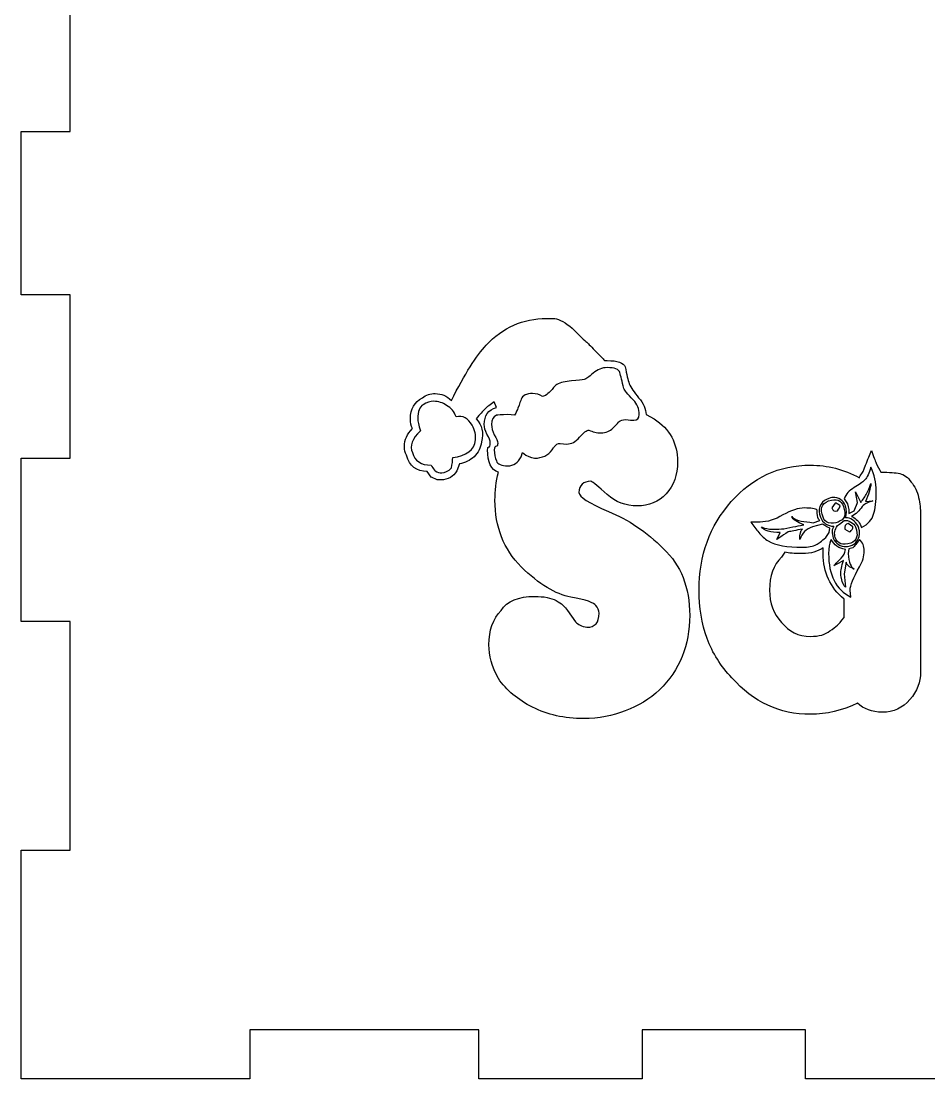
# Model space of a CAD drawing. Extents: x -175 to 628, y 17 to 881.
# Drawn here: x -175.2 to -57.1, y 284.5 to 422.1 of the extents above; entities that cross this region are included whole.
import ezdxf

# ---------------------------------------------------------------- set-up
doc = ezdxf.new("R2010")
doc.units = 0
doc.layers.add('Layer_1', color=7, linetype='CONTINUOUS')

msp = doc.modelspace()

# ---------------------------------------------------------------- linework, layer by layer
at = {"layer": 'Layer_1', "color": 7}
for points in [[(-51.896806, 284.464287), (-73.156649, 284.464287), (-73.156649, 290.84224), (-94.416491, 290.84224), (-94.416491, 284.464287), (-115.676337, 284.464287), (-115.676337, 290.84224), (-145.440116, 290.84224), (-145.440116, 284.464287), (-175.203896, 284.464287), (-175.203896, 314.228066), (-168.825943, 314.228066), (-168.825943, 343.991846), (-175.203896, 343.991846), (-175.203896, 365.251691), (-168.825943, 365.251691), (-168.825943, 386.511534), (-175.203896, 386.511534), (-175.203896, 407.771376), (-168.825943, 407.771376), (-168.825943, 429.031219)], [(-106.837177, 383.421887), (-105.789197, 383.421887)], [(-99.326645, 377.941354), (-98.977317, 377.941354)], [(-113.387062, 371.821425), (-113.649058, 372.552163)], [(-111.029102, 370.816659), (-111.902423, 370.908003)], [(-93.912075, 370.908003), (-92.864095, 370.359947)], [(-105.090542, 367.162971), (-104.217225, 367.071627)], [(-110.155785, 365.427468), (-109.981123, 365.975521), (-109.544462, 365.610152)], [(-121.858243, 362.778542), (-122.382235, 363.50928)], [(-118.19031, 364.514046), (-118.539637, 363.600623)], [(-66.405294, 359.490223), (-66.667292, 360.860357)], [(-69.287244, 359.39888), (-69.723902, 358.759485)], [(-68.151932, 359.946935), (-67.715272, 359.307539)], [(-65.357314, 359.581564), (-64.396664, 359.672907)], [(-67.54061, 358.028748), (-66.841954, 358.394117)], [(-58.196109, 357.937404), (-58.196109, 337.385404)], [(-79.068401, 356.932641), (-80.291047, 356.932641)], [(-73.828497, 356.475929), (-73.391837, 356.567273)], [(-72.605851, 356.932641), (-72.169192, 356.841298), (-71.295874, 357.115326), (-71.470539, 357.29801)], [(-70.946546, 356.658614), (-72.256524, 356.293244)], [(-69.02525, 356.475929), (-68.763254, 356.658614), (-68.151932, 357.115326)], [(-67.016617, 356.293244), (-67.627939, 356.749957)], [(-66.05597, 356.658614), (-65.881304, 356.201903)], [(-76.885109, 354.649085), (-76.448449, 355.562507)], [(-70.509889, 354.923113), (-70.073229, 355.562507), (-69.985899, 356.11056)], [(-68.064599, 356.019219), (-67.453277, 355.653851)], [(-69.811234, 354.649085), (-69.898567, 354.4664)], [(-75.837127, 353.004925), (-76.273786, 352.365528)], [(-70.859217, 352.822241), (-70.859217, 353.552978)], [(-68.064599, 353.004925), (-67.977266, 353.370294)], [(-67.016617, 353.552978), (-67.54061, 353.461634), (-67.627939, 352.822241)], [(-67.889934, 351.726134), (-68.151932, 350.173316), (-67.977266, 348.437812)], [(-68.151932, 344.510099), (-68.151932, 346.884996)], [(-67.278614, 347.159021), (-67.365944, 348.072443)], [(-104.129892, 345.423521), (-103.081913, 343.962045)]]:
    msp.add_lwpolyline(points, dxfattribs=at)
for points in [[(-114.697037, 379.950883), (-112.542854, 382.264886), (-109.922902, 383.421887), (-106.837177, 383.421887)], [(-105.789197, 383.421887), (-105.148763, 383.300096), (-104.391887, 382.873833), (-103.51857, 382.143095)], [(-103.51857, 382.143095), (-102.528811, 381.168779), (-101.888377, 380.55983), (-101.597273, 380.316251)], [(-119.23829, 372.734847), (-117.491655, 376.205851), (-115.977903, 378.611195), (-114.697037, 379.950883)], [(-101.597273, 380.316251), (-101.539051, 380.255357), (-101.189724, 379.889986), (-100.54929, 379.220145)], [(-100.54929, 379.220145), (-99.908858, 378.611195), (-99.50131, 378.184932), (-99.326645, 377.941354)], [(-98.977317, 377.941354), (-97.63823, 377.941354), (-96.852246, 377.667326), (-96.61936, 377.119273)], [(-100.811284, 376.297192), (-101.335277, 375.810035), (-101.713714, 375.536007), (-101.9466, 375.475113)], [(-98.977317, 377.027932), (-99.617752, 377.027932), (-100.229074, 376.784351), (-100.811284, 376.297192)], [(-97.318015, 376.388535), (-97.434457, 376.814798), (-97.987558, 377.027932), (-98.977317, 377.027932)], [(-96.794025, 374.287663), (-97.026908, 375.261982), (-97.201574, 375.962273), (-97.318015, 376.388535)], [(-96.61936, 377.119273), (-96.444697, 376.144957), (-96.270032, 375.414219), (-96.09537, 374.92706)], [(-105.527203, 374.835716), (-105.643644, 374.774822), (-105.847418, 374.561691), (-106.138525, 374.196323)], [(-103.605902, 375.292429), (-104.420999, 375.231535), (-105.061433, 375.079298), (-105.527203, 374.835716)], [(-101.9466, 375.475113), (-102.237704, 375.414219), (-102.790806, 375.353323), (-103.605902, 375.292429)], [(-96.09537, 374.92706), (-95.862484, 374.439901), (-95.454938, 373.830953), (-94.872725, 373.100216)], [(-124.565531, 370.359947), (-124.565531, 371.638741), (-124.041538, 372.552163), (-122.993558, 373.100216)], [(-122.993558, 373.100216), (-122.527789, 373.465585), (-121.974687, 373.648269), (-121.334252, 373.648269)], [(-121.334252, 373.648269), (-120.519156, 373.648269), (-119.820503, 373.343794), (-119.23829, 372.734847)], [(-108.671145, 373.648269), (-109.486241, 373.648269), (-109.981123, 373.404688), (-110.155785, 372.917531)], [(-107.36117, 373.282901), (-107.768719, 373.526479), (-108.205376, 373.648269), (-108.671145, 373.648269)], [(-106.138525, 374.196323), (-106.662515, 373.587372), (-107.070063, 373.282901), (-107.36117, 373.282901)], [(-95.57138, 372.826188), (-96.328255, 373.617822), (-96.735804, 374.104979), (-96.794025, 374.287663)], [(-94.872725, 373.100216), (-94.232293, 372.369478), (-93.912075, 371.638741), (-93.912075, 370.908003)], [(-122.906225, 372.186794), (-123.371994, 371.943212), (-123.60488, 371.334266), (-123.60488, 370.359947)], [(-121.508917, 372.643503), (-121.974687, 372.643503), (-122.440456, 372.491266), (-122.906225, 372.186794)], [(-119.849612, 372.09545), (-120.373603, 372.460819), (-120.926704, 372.643503), (-121.508917, 372.643503)], [(-118.626967, 370.633975), (-118.859854, 371.303819), (-119.267402, 371.790975), (-119.849612, 372.09545)], [(-113.649058, 372.552163), (-114.173047, 372.247688), (-114.609708, 371.912766), (-114.959032, 371.547397)], [(-114.959032, 369.629209), (-114.959032, 370.786212), (-114.435043, 371.51695), (-113.387062, 371.821425)], [(-110.592445, 371.730081), (-110.650666, 371.547397), (-110.796219, 371.242922), (-111.029102, 370.816659)], [(-110.155785, 372.917531), (-110.214006, 372.734847), (-110.359559, 372.339029), (-110.592445, 371.730081)], [(-94.785392, 370.908003), (-94.785392, 371.638741), (-95.04739, 372.278135), (-95.57138, 372.826188)], [(-124.303532, 369.081156), (-124.478198, 369.446525), (-124.565531, 369.87279), (-124.565531, 370.359947)], [(-123.60488, 370.359947), (-123.60488, 370.055474), (-123.488436, 369.537869), (-123.255553, 368.807131)], [(-116.531005, 369.537869), (-117.054995, 370.451291), (-117.75365, 370.816659), (-118.626967, 370.633975)], [(-114.959032, 371.547397), (-115.133698, 371.364713), (-115.483025, 370.968897), (-116.007015, 370.359947)], [(-116.007015, 370.359947), (-115.250139, 369.568316), (-115.017256, 368.56355), (-115.30836, 367.345655)], [(-113.387062, 370.816659), (-113.794611, 370.633975), (-113.998385, 370.238159), (-113.998385, 369.629209)], [(-111.902423, 370.908003), (-112.71752, 370.908003), (-113.212397, 370.877553), (-113.387062, 370.816659)], [(-95.484047, 370.177262), (-95.018278, 370.177262), (-94.785392, 370.420844), (-94.785392, 370.908003)], [(-92.864095, 370.359947), (-90.826353, 369.020262), (-89.807482, 367.162971), (-89.807482, 364.788071)], [(-125.08952, 367.98505), (-124.914855, 368.350418), (-124.652861, 368.715787), (-124.303532, 369.081156)], [(-116.094348, 367.619681), (-116.036124, 368.22863), (-116.181677, 368.868025), (-116.531005, 369.537869)], [(-114.609708, 368.350418), (-114.842591, 368.837578), (-114.959032, 369.26384), (-114.959032, 369.629209)], [(-113.998385, 369.629209), (-113.998385, 369.202946), (-113.881941, 368.746234), (-113.649058, 368.259077)], [(-99.763305, 368.533103), (-99.12287, 368.533103), (-98.59888, 368.746234), (-98.191332, 369.172499)], [(-98.191332, 369.172499), (-97.725563, 369.659659), (-97.463568, 369.933684), (-97.405348, 369.994578)], [(-97.405348, 369.994578), (-97.230683, 370.177262), (-96.968687, 370.268606), (-96.61936, 370.268606)], [(-96.61936, 370.268606), (-96.09537, 370.207712), (-95.716934, 370.177262), (-95.484047, 370.177262)], [(-125.351516, 366.706259), (-125.351516, 367.193418), (-125.264183, 367.619681), (-125.08952, 367.98505)], [(-123.255553, 368.807131), (-124.361756, 367.771918), (-124.711081, 366.828049), (-124.303532, 365.975521)], [(-119.063628, 365.336127), (-117.258769, 365.518811), (-116.26901, 366.279996), (-116.094348, 367.619681)], [(-114.173047, 367.162971), (-114.173047, 367.52834), (-114.318601, 367.924156), (-114.609708, 368.350418)], [(-113.649058, 368.259077), (-113.357951, 367.832812), (-113.212397, 367.467443), (-113.212397, 367.162971)], [(-104.217225, 367.071627), (-103.635014, 367.071627), (-103.081913, 367.376102), (-102.557923, 367.98505)], [(-102.557923, 367.98505), (-102.03393, 368.594), (-101.626382, 368.898472), (-101.335277, 368.898472)], [(-101.335277, 368.898472), (-100.869509, 368.654894), (-100.345516, 368.533103), (-99.763305, 368.533103)], [(-125.08952, 365.610152), (-125.264183, 365.975521), (-125.351516, 366.34089), (-125.351516, 366.706259)], [(-115.30836, 367.345655), (-115.424804, 366.614918), (-115.745021, 365.975521), (-116.26901, 365.427468)], [(-114.522375, 366.34089), (-114.522375, 366.584468), (-114.464154, 366.706259), (-114.34771, 366.706259)], [(-113.125065, 363.417939), (-114.056606, 363.722414), (-114.522375, 364.69673), (-114.522375, 366.34089)], [(-114.34771, 366.706259), (-114.231268, 366.706259), (-114.173047, 366.858496), (-114.173047, 367.162971)], [(-113.387062, 366.797603), (-113.561725, 366.797603), (-113.649058, 366.645365), (-113.649058, 366.34089)], [(-113.649058, 366.34089), (-113.649058, 365.792837), (-113.561725, 365.305677), (-113.387062, 364.879415)], [(-113.212397, 367.162971), (-113.212397, 366.91939), (-113.270618, 366.797603), (-113.387062, 366.797603)], [(-108.40915, 365.244783), (-107.41939, 365.244783), (-106.662515, 365.610152), (-106.138525, 366.34089)], [(-106.138525, 366.34089), (-106.022081, 366.523574), (-105.93475, 366.645365), (-105.87653, 366.706259)], [(-105.87653, 366.706259), (-105.643644, 367.010734), (-105.38165, 367.162971), (-105.090542, 367.162971)], [(-65.357314, 364.331361), (-65.066207, 365.062099), (-64.804212, 365.701496), (-64.57133, 366.249549)], [(-64.57133, 366.249549), (-64.338443, 365.457914), (-64.134669, 364.909862), (-63.960007, 364.605386)], [(-122.382235, 363.50928), (-123.779542, 363.50928), (-124.681972, 364.209571), (-125.08952, 365.610152)], [(-124.303532, 365.975521), (-124.012429, 364.879415), (-123.197332, 364.331361), (-121.858243, 364.331361)], [(-119.23829, 363.965993), (-119.121848, 364.453152), (-119.063628, 364.909862), (-119.063628, 365.336127)], [(-116.26901, 365.427468), (-116.793, 364.940309), (-117.433434, 364.635836), (-118.19031, 364.514046)], [(-113.387062, 364.879415), (-113.212397, 364.453152), (-112.71752, 364.240018), (-111.902423, 364.240018)], [(-111.902423, 364.240018), (-111.145546, 364.240018), (-110.563333, 364.635836), (-110.155785, 365.427468)], [(-109.544462, 365.610152), (-108.962252, 365.366574), (-108.583815, 365.244783), (-108.40915, 365.244783)], [(-89.807482, 364.788071), (-89.807482, 363.083018), (-90.302363, 361.682436), (-91.292123, 360.58633)], [(-121.858243, 364.331361), (-121.741801, 364.087783), (-121.596248, 363.874649), (-121.421585, 363.691964)], [(-121.421585, 363.691964), (-121.421585, 363.63107), (-121.392473, 363.600623), (-121.334252, 363.600623)], [(-121.334252, 363.600623), (-121.043149, 363.417939), (-120.752042, 363.326596), (-120.460935, 363.326596)], [(-118.539637, 363.600623), (-118.947183, 362.808989), (-119.645839, 362.413174), (-120.6356, 362.413174)], [(-120.460935, 363.326596), (-120.053386, 363.326596), (-119.645839, 363.53973), (-119.23829, 363.965993)], [(-113.561725, 359.764251), (-113.561725, 360.982145), (-113.416172, 362.200043), (-113.125065, 363.417939)], [(-82.823669, 359.581564), (-80.029052, 362.748095), (-76.594003, 364.331361), (-72.518519, 364.331361)], [(-72.518519, 364.331361), (-70.306115, 364.331361), (-68.181041, 363.783308), (-66.143299, 362.687201)], [(-65.968637, 363.052571), (-65.793971, 363.235255), (-65.590197, 363.661517), (-65.357314, 364.331361)], [(-64.658659, 364.057334), (-64.891545, 363.265702), (-65.153539, 362.717648), (-65.444647, 362.413174)], [(-63.960007, 360.951698), (-63.960007, 362.047805), (-64.19289, 363.083018), (-64.658659, 364.057334)], [(-63.960007, 364.605386), (-63.785342, 364.179124), (-63.581567, 363.783308), (-63.348684, 363.417939)], [(-63.348684, 363.417939), (-62.24248, 363.417939), (-61.427384, 363.357043), (-60.903394, 363.235255)], [(-121.072258, 362.413174), (-121.479806, 362.595858), (-121.741801, 362.717648), (-121.858243, 362.778542)], [(-120.6356, 362.413174), (-120.810263, 362.413174), (-120.955816, 362.413174), (-121.072258, 362.413174)], [(-101.073283, 362.230489), (-102.063041, 362.230489), (-102.587032, 361.743332), (-102.645252, 360.769014)], [(-98.977317, 360.494989), (-100.08352, 361.530199), (-100.782176, 362.108702), (-101.073283, 362.230489)], [(-65.444647, 362.413174), (-65.73575, 362.108702), (-66.20152, 361.773779), (-66.841954, 361.408411)], [(-66.143299, 362.687201), (-66.143299, 362.808989), (-66.085078, 362.93078), (-65.968637, 363.052571)], [(-60.903394, 363.235255), (-60.321181, 363.113465), (-59.826302, 362.748095), (-59.418754, 362.139149)], [(-59.418754, 362.139149), (-58.952985, 361.591095), (-58.632766, 360.921251), (-58.458104, 360.12962)], [(-102.645252, 360.769014), (-102.645252, 360.220961), (-101.364386, 359.39888), (-98.802655, 358.302773)], [(-66.841954, 361.408411), (-67.482388, 361.043042), (-67.919046, 360.555883), (-68.151932, 359.946935)], [(-66.667292, 360.860357), (-66.434406, 360.373198), (-66.20152, 359.916486), (-65.968637, 359.490223)], [(-65.968637, 359.490223), (-65.67753, 359.855592), (-65.415535, 360.251408), (-65.182648, 360.677673)], [(-64.658659, 361.956464), (-64.71688, 361.286621), (-64.949766, 360.494989), (-65.357314, 359.581564)], [(-65.182648, 360.677673), (-65.007986, 360.982145), (-64.833324, 361.408411), (-64.658659, 361.956464)], [(-64.309331, 357.937404), (-64.076448, 358.607248), (-63.960007, 359.612014), (-63.960007, 360.951698)], [(-110.155785, 351.086738), (-112.426412, 353.400741), (-113.561725, 356.293244), (-113.561725, 359.764251)], [(-95.04739, 359.03351), (-96.561139, 359.03351), (-97.871116, 359.52067), (-98.977317, 360.494989)], [(-91.292123, 360.58633), (-92.281881, 359.551117), (-93.533638, 359.03351), (-95.04739, 359.03351)], [(-87.015594, 348.072443), (-87.015594, 352.578662), (-85.618287, 356.415035), (-82.823669, 359.581564)], [(-70.859217, 357.572036), (-71.324986, 358.607248), (-71.0921, 359.307539), (-70.160561, 359.672907)], [(-70.422556, 359.855592), (-70.830105, 359.733801), (-71.121212, 359.429329), (-71.295874, 358.94217)], [(-69.636572, 360.12962), (-69.753014, 360.12962), (-70.015008, 360.038276), (-70.422556, 359.855592)], [(-70.160561, 359.672907), (-69.170803, 360.038276), (-68.530368, 359.794698), (-68.239261, 358.94217)], [(-67.977266, 359.03351), (-68.268373, 359.764251), (-68.821475, 360.12962), (-69.636572, 360.12962)], [(-68.675921, 359.03351), (-68.967028, 359.277092), (-69.170803, 359.39888), (-69.287244, 359.39888)], [(-67.715272, 359.307539), (-67.54061, 358.759485), (-67.482388, 358.333223), (-67.54061, 358.028748)], [(-66.841954, 358.394117), (-66.550847, 359.003063), (-66.405294, 359.368433), (-66.405294, 359.490223)], [(-64.396664, 359.672907), (-64.978875, 359.551117), (-65.444647, 359.307539), (-65.793971, 358.94217)], [(-58.458104, 360.12962), (-58.283439, 359.337986), (-58.196109, 358.607248), (-58.196109, 357.937404)], [(-98.802655, 358.302773), (-96.240923, 357.267563), (-93.853854, 355.653851), (-91.64145, 353.461634)], [(-73.304507, 358.759485), (-74.1196, 358.759485), (-75.051142, 358.455011), (-76.099121, 357.846063)], [(-71.645201, 358.485458), (-71.878088, 358.668142), (-72.431186, 358.759485), (-73.304507, 358.759485)], [(-71.470539, 357.29801), (-71.586981, 357.541589), (-71.645201, 357.937404), (-71.645201, 358.485458)], [(-71.295874, 358.94217), (-71.470539, 358.515907), (-71.441428, 358.059194), (-71.208541, 357.572036)], [(-69.723902, 358.759485), (-69.60746, 358.394117), (-69.374577, 358.272326), (-69.02525, 358.394117)], [(-69.02525, 358.394117), (-68.792363, 358.698592), (-68.675921, 358.911723), (-68.675921, 359.03351)], [(-68.239261, 358.94217), (-67.831713, 357.906957), (-68.064599, 357.237113), (-68.937917, 356.932641)], [(-67.977266, 357.480695), (-67.802604, 357.967854), (-67.802604, 358.485458), (-67.977266, 359.03351)], [(-65.793971, 358.94217), (-66.143299, 358.394117), (-66.609068, 357.967854), (-67.191281, 357.663379)], [(-65.881304, 356.201903), (-65.007986, 356.689061), (-64.483997, 357.267563), (-64.309331, 357.937404)], [(-80.291047, 356.932641), (-79.941719, 356.445482), (-79.592394, 355.98877), (-79.243066, 355.562507)], [(-76.099121, 357.846063), (-77.147105, 357.237113), (-78.136863, 356.932641), (-79.068401, 356.932641)], [(-73.391837, 356.567273), (-74.265154, 356.871745), (-74.789147, 357.237113), (-74.963809, 357.663379)], [(-74.963809, 357.663379), (-74.847368, 357.480695), (-74.556261, 357.29801), (-74.090491, 357.115326)], [(-74.090491, 357.115326), (-73.624723, 356.993535), (-73.129841, 356.932641), (-72.605851, 356.932641)], [(-71.208541, 357.572036), (-70.917437, 356.780404), (-70.335224, 356.384588), (-69.461906, 356.384588)], [(-69.985899, 356.11056), (-70.56811, 356.415035), (-70.888326, 356.59772), (-70.946546, 356.658614)], [(-70.160561, 356.841298), (-70.56811, 356.963088), (-70.800993, 357.206666), (-70.859217, 357.572036)], [(-68.937917, 356.932641), (-69.287244, 356.749957), (-69.694793, 356.71951), (-70.160561, 356.841298)], [(-68.151932, 357.115326), (-67.860825, 357.176219), (-67.569718, 357.115326), (-67.278614, 356.932641)], [(-67.627939, 356.749957), (-67.977266, 356.628167), (-68.12282, 356.384588), (-68.064599, 356.019219)], [(-66.317964, 356.384588), (-66.725512, 357.115326), (-67.278614, 357.480695), (-67.977266, 357.480695)], [(-67.278614, 356.932641), (-66.929287, 356.749957), (-66.725512, 356.536826), (-66.667292, 356.293244)], [(-67.191281, 357.663379), (-66.725512, 357.480695), (-66.347073, 357.145772), (-66.05597, 356.658614)], [(-79.243066, 355.562507), (-78.893739, 355.136244), (-78.48619, 354.770876), (-78.020422, 354.4664)], [(-76.448449, 355.562507), (-77.729315, 355.562507), (-78.544411, 355.806085), (-78.893739, 356.293244)], [(-78.893739, 356.293244), (-78.719077, 356.171457), (-78.369749, 356.080113), (-77.845756, 356.019219)], [(-77.845756, 356.019219), (-77.321767, 356.019219), (-76.914218, 356.019219), (-76.623112, 356.019219)], [(-75.400469, 355.653851), (-76.332008, 355.044901), (-76.826886, 354.709979), (-76.885109, 354.649085)], [(-76.623112, 356.019219), (-76.215566, 356.019219), (-75.749794, 356.080113), (-75.225804, 356.201903)], [(-73.566502, 356.019219), (-74.439819, 355.836535), (-75.051142, 355.714745), (-75.400469, 355.653851)], [(-75.225804, 356.201903), (-74.643593, 356.323691), (-74.177824, 356.415035), (-73.828497, 356.475929)], [(-72.256524, 356.293244), (-73.071621, 356.049666), (-73.624723, 355.501613), (-73.915826, 354.649085)], [(-73.915826, 354.649085), (-73.915826, 355.379822), (-73.799385, 355.836535), (-73.566502, 356.019219)], [(-69.461906, 356.384588), (-69.753014, 356.019219), (-69.782125, 355.501613), (-69.549239, 354.831769)], [(-69.287244, 354.923113), (-69.461906, 355.410269), (-69.374577, 355.927876), (-69.02525, 356.475929)], [(-67.453277, 355.653851), (-67.278614, 355.714745), (-67.133061, 355.866982), (-67.016617, 356.11056)], [(-66.667292, 356.293244), (-66.259743, 355.197138), (-66.463517, 354.496847), (-67.278614, 354.192375)], [(-67.103949, 353.918347), (-66.463517, 354.222822), (-66.143299, 354.801323), (-66.143299, 355.653851)], [(-67.016617, 356.11056), (-67.016617, 356.171457), (-67.016617, 356.23235), (-67.016617, 356.293244)], [(-66.143299, 355.653851), (-66.143299, 355.775638), (-66.20152, 356.019219), (-66.317964, 356.384588)], [(-78.020422, 354.4664), (-77.030659, 353.918347), (-75.546019, 353.644319), (-73.566502, 353.644319)], [(-73.566502, 353.644319), (-72.809626, 353.644319), (-72.198303, 353.76611), (-71.732534, 354.009688)], [(-71.732534, 354.009688), (-71.499648, 354.131479), (-71.0921, 354.435953), (-70.509889, 354.923113)], [(-69.898567, 354.4664), (-70.073229, 354.161925), (-70.160561, 353.613872), (-70.160561, 352.822241)], [(-67.977266, 353.370294), (-68.850584, 353.492084), (-69.461906, 353.918347), (-69.811234, 354.649085)], [(-69.549239, 354.831769), (-69.258132, 354.101032), (-68.675921, 353.735663), (-67.802604, 353.735663)], [(-67.278614, 354.192375), (-68.326594, 353.827004), (-68.996138, 354.070585), (-69.287244, 354.923113)], [(-67.802604, 353.735663), (-67.686163, 353.735663), (-67.453277, 353.796557), (-67.103949, 353.918347)], [(-66.143299, 354.649085), (-66.492626, 354.161925), (-66.783733, 353.796557), (-67.016617, 353.552978)], [(-65.531977, 353.18761), (-65.531977, 353.796557), (-65.73575, 354.283716), (-66.143299, 354.649085)], [(-91.64145, 353.461634), (-89.370822, 351.330319), (-88.23551, 348.437812), (-88.23551, 344.784124)], [(-73.566502, 352.822241), (-74.614481, 352.822241), (-75.371357, 352.883135), (-75.837127, 353.004925)], [(-72.081862, 353.004925), (-72.48941, 352.883135), (-72.984288, 352.822241), (-73.566502, 352.822241)], [(-70.859217, 353.552978), (-71.208541, 353.370294), (-71.61609, 353.18761), (-72.081862, 353.004925)], [(-68.151932, 346.884996), (-69.956788, 348.407365), (-70.859217, 350.386447), (-70.859217, 352.822241)], [(-70.160561, 352.822241), (-70.160561, 350.021078), (-69.199912, 348.13334), (-67.278614, 347.159021)], [(-68.850584, 351.908819), (-68.384815, 352.335081), (-68.12282, 352.70045), (-68.064599, 353.004925)], [(-67.627939, 352.822241), (-67.511498, 351.665237), (-67.249502, 350.995397), (-66.841954, 350.812712)], [(-66.143299, 351.086738), (-65.73575, 351.817475), (-65.531977, 352.517766), (-65.531977, 353.18761)], [(-103.693235, 347.159021), (-105.672756, 347.52439), (-107.826939, 348.83363), (-110.155785, 351.086738)], [(-76.273786, 352.365528), (-77.321767, 351.330319), (-77.845756, 349.89929), (-77.845756, 348.072443)], [(-68.239261, 351.908819), (-68.64681, 351.665237), (-69.054358, 351.452106), (-69.461906, 351.269422)], [(-69.461906, 351.269422), (-69.287244, 351.452106), (-69.08347, 351.665237), (-68.850584, 351.908819)], [(-68.588589, 350.173316), (-68.588589, 350.599581), (-68.472148, 351.178081), (-68.239261, 351.908819)], [(-66.841954, 350.812712), (-67.482388, 351.056291), (-67.831713, 351.360765), (-67.889934, 351.726134)], [(-67.365944, 348.072443), (-67.365944, 348.681393), (-66.958396, 349.686156), (-66.143299, 351.086738)], [(-68.501257, 349.625262), (-68.501257, 349.686156), (-68.530368, 349.86884), (-68.588589, 350.173316)], [(-67.977266, 348.437812), (-68.210153, 348.620499), (-68.384815, 349.016315), (-68.501257, 349.625262)], [(-112.77574, 345.423521), (-111.960644, 346.641415), (-110.505112, 347.250365), (-108.40915, 347.250365)], [(-108.40915, 347.250365), (-107.186505, 347.250365), (-106.254967, 347.06768), (-105.614532, 346.702312)], [(-100.46196, 346.062914), (-100.636622, 346.428284), (-101.713714, 346.793652), (-103.693235, 347.159021)], [(-85.967612, 341.76983), (-86.666266, 343.718465), (-87.015594, 345.819336), (-87.015594, 348.072443)], [(-77.845756, 348.072443), (-77.845756, 346.36739), (-77.321767, 344.966808), (-76.273786, 343.870702)], [(-105.614532, 346.702312), (-104.91588, 346.336943), (-104.420999, 345.910677), (-104.129892, 345.423521)], [(-100.025299, 345.058152), (-100.025299, 345.423521), (-100.170853, 345.758443), (-100.46196, 346.062914)], [(-114.34771, 340.947752), (-114.34771, 342.835489), (-113.82372, 344.327414), (-112.77574, 345.423521)], [(-101.597273, 343.231308), (-100.54929, 343.231308), (-100.025299, 343.840255), (-100.025299, 345.058152)], [(-88.23551, 344.784124), (-88.23551, 340.886855), (-89.545487, 337.659432), (-92.16544, 335.101847)], [(-69.02525, 343.505333), (-68.850584, 343.627124), (-68.55948, 343.962045), (-68.151932, 344.510099)], [(-103.081913, 343.962045), (-102.790806, 343.596677), (-102.295924, 343.353095), (-101.597273, 343.231308)], [(-76.273786, 343.870702), (-75.342246, 342.652805), (-74.090491, 342.043858), (-72.518519, 342.043858)], [(-72.518519, 342.043858), (-71.412316, 342.043858), (-70.56811, 342.287436), (-69.985899, 342.774596)], [(-69.985899, 342.774596), (-69.57835, 343.018174), (-69.258132, 343.261754), (-69.02525, 343.505333)], [(-82.736337, 336.654666), (-84.191868, 338.177036), (-85.268959, 339.882092), (-85.967612, 341.76983)], [(-113.125065, 336.563323), (-113.940161, 338.085695), (-114.34771, 339.54717), (-114.34771, 340.947752)], [(-58.196109, 337.385404), (-58.196109, 336.106613), (-58.661878, 334.919163), (-59.593417, 333.823056)], [(-108.671145, 332.818294), (-110.592445, 333.79261), (-112.077085, 335.040953), (-113.125065, 336.563323)], [(-72.518519, 331.904872), (-76.535782, 331.904872), (-79.941719, 333.488135), (-82.736337, 336.654666)], [(-92.16544, 335.101847), (-93.446305, 333.883953), (-94.930946, 332.970528), (-96.61936, 332.361581)], [(-66.405294, 333.366347), (-68.384815, 332.392028), (-70.422556, 331.904872), (-72.518519, 331.904872)], [(-63.174019, 332.178897), (-64.513106, 332.178897), (-65.590197, 332.574713), (-66.405294, 333.366347)], [(-59.593417, 333.823056), (-60.524955, 332.72695), (-61.718491, 332.178897), (-63.174019, 332.178897)], [(-102.03393, 331.356815), (-104.537441, 331.356815), (-106.749848, 331.843975), (-108.671145, 332.818294)], [(-96.61936, 332.361581), (-98.249553, 331.691738), (-100.054411, 331.356815), (-102.03393, 331.356815)]]:
    msp.add_open_spline(points, degree=3, dxfattribs=at)

doc.saveas('drawing.dxf')
